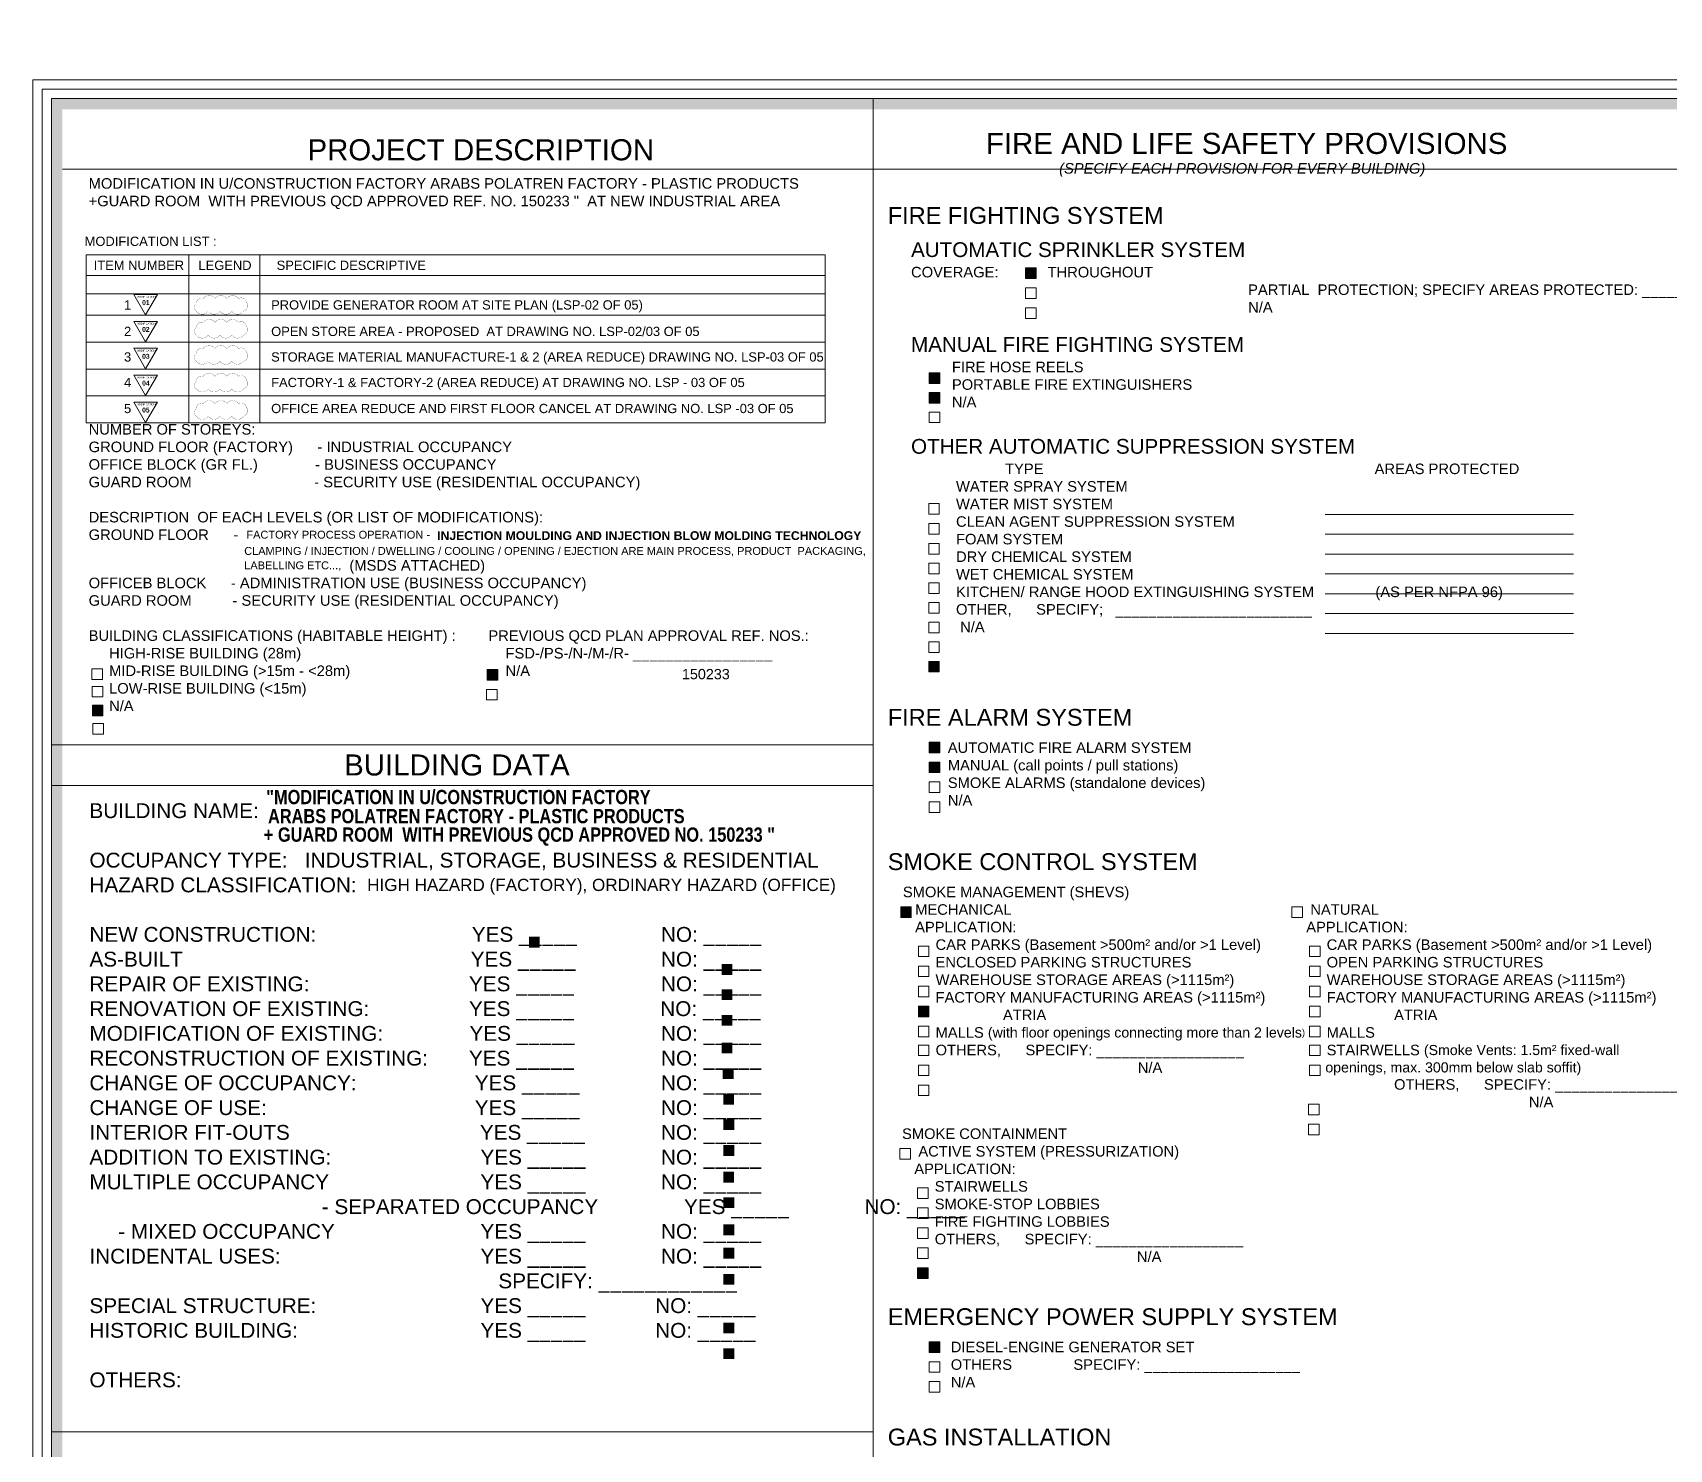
# Model space of a CAD drawing. Header units: inches. Extents: x -68096 to 69834, y -16833 to 17650.
# Drawn here: x 752.4 to 846.1, y 513 to 594.1 of the extents above; entities that cross this region are included whole.
import ezdxf
from ezdxf.enums import TextEntityAlignment as Align

# ---------------------------------------------------------------- set-up
doc = ezdxf.new("R2010")
doc.units = ezdxf.units.IN
doc.header["$MEASUREMENT"] = 0
doc.linetypes.add('HIDDEN', pattern=[0.375, 0.25, -0.125])
for name, color, linetype in [('A-TEXT', 3, 'Continuous'), ('QCD DOOR', 7, 'Continuous'), ('QCD TEXT', 7, 'Continuous'), ('QCD TITLE A', 7, 'Continuous'), ('QCD TITLE BLOCK', 7, 'Continuous'), ('SHEET', 2, 'Continuous'), ('TEXT', 23, 'Continuous'), ('WIN', 1, 'Continuous')]:
    doc.layers.add(name, color=color, linetype=linetype)
doc.layers.add('PEN45', color=7, linetype='Continuous', lineweight=50)
doc.styles.add('ARAIL BOLD', font='ARIALNB.TTF')
doc.styles.add('Browallia', font='')
doc.styles.add('ROMANS', font='romans.shx')
doc.styles.get("Standard").update_dxf_attribs({"font": 'arial.ttf'})
doc.styles.add('Title Sheet_A1$0$DCAQ New Title Block for CD-A1_Dar Al Salam$0$ARIAL_2.5', font='arial.ttf', dxfattribs={"height": 2.5})
doc.styles.add('Title Sheet_A1$0$DCAQ New Title Block for CD-A1_Dar Al Salam$0$ARIAL_5', font='arialbd.ttf', dxfattribs={"height": 5})
doc.styles.get('Browallia').set_extended_font_data('BrowalliaUPC')

# ---------------------------------------------------------------- blocks, each defined once
blk = doc.blocks.new('HHHN')
at = {"lineweight": 0, "char_height": 0.2, "attachment_point": 3, "rotation": 90, "style": 'ROMANS'}
for s, insert in [('{\\fOptima|b0|i0|c0|p2;Fire Water Tank 1 \\P( Effective Capacity = 255.50 Gallon)\\P               = 511 cu.mt\\P(25.00M X 2.50M X 4.10M)}', (1061.312, 16659.023, -271149.143)), ('{\\fOptima|b0|i0|c0|p2;Fire Water Tank 2 \\P( Effective Capacity = 255.50 Gallon)\\P               = 511 cu.mt\\P(25.00M X 2.50M X 4.10M)}', (1064.032, 16659.023, -271149.143))]:
    blk.add_mtext_dynamic_manual_height_columns(s, width=34482.43313, gutter_width=1, heights=[0], dxfattribs=dict(at, insert=insert))

msp = doc.modelspace()

# ---------------------------------------------------------------- hatches: boundary and pattern name
at = {"layer": 'QCD TITLE A', "lineweight": 0}
h = msp.add_hatch(color=256, dxfattribs=at)
h.dxf.hatch_style = 1
h.paths.add_polyline_path([(809.27225, 580.65093), (809.27225, 580.03609), (809.88708, 580.03609), (809.88708, 580.65093)])
h = msp.add_hatch(color=256, dxfattribs=at)
h.dxf.hatch_style = 1
h.paths.add_polyline_path([(803.75631, 574.64201), (803.75631, 574.02717), (804.37114, 574.02717), (804.37114, 574.64201)])
h = msp.add_hatch(color=256, dxfattribs=at)
h.dxf.hatch_style = 1
h.paths.add_polyline_path([(803.75631, 573.52072), (803.75631, 572.90588), (804.37114, 572.90588), (804.37114, 573.52072)])
h = msp.add_hatch(color=256, dxfattribs=at)
h.dxf.hatch_style = 1
h.paths.add_polyline_path([(778.45803, 557.66486), (778.45803, 557.05002), (779.07287, 557.05002), (779.07287, 557.66486)])
h = msp.add_hatch(color=256, dxfattribs=at)
h.dxf.hatch_style = 1
h.paths.add_polyline_path([(803.73317, 558.12963), (803.73317, 557.5148), (804.34801, 557.5148), (804.34801, 558.12963)])
h = msp.add_hatch(color=256, dxfattribs=at)
h.dxf.hatch_style = 1
h.paths.add_polyline_path([(755.85102, 555.62829), (755.85102, 555.01345), (756.46586, 555.01345), (756.46586, 555.62829)])
h = msp.add_hatch(color=256, dxfattribs=at)
h.dxf.hatch_style = 1
h.paths.add_polyline_path([(803.75631, 553.51139), (803.75631, 552.89655), (804.37114, 552.89655), (804.37114, 553.51139)])
h = msp.add_hatch(color=256, dxfattribs=at)
h.dxf.hatch_style = 1
h.paths.add_polyline_path([(803.75631, 552.3716), (803.75631, 551.75676), (804.37114, 551.75676), (804.37114, 552.3716)])
h = msp.add_hatch(color=256, dxfattribs=at)
h.dxf.hatch_style = 1
h.paths.add_polyline_path([(802.12962, 544.08898), (802.12962, 543.47414), (802.74446, 543.47414), (802.74446, 544.08898)])
h = msp.add_hatch(color=256, dxfattribs=at)
h.dxf.hatch_style = 1
h.paths.add_polyline_path([(780.85669, 542.37864), (780.85669, 541.75978), (781.47554, 541.75978), (781.47554, 542.37864)])
h = msp.add_hatch(color=256, dxfattribs=at)
h.dxf.hatch_style = 1
h.paths.add_polyline_path([(791.88104, 540.81459), (791.88104, 540.19574), (792.49989, 540.19574), (792.49989, 540.81459)])
h = msp.add_hatch(color=256, dxfattribs=at)
h.dxf.hatch_style = 1
h.paths.add_polyline_path([(791.88104, 539.37093), (791.88104, 538.75207), (792.49989, 538.75207), (792.49989, 539.37093)])
h = msp.add_hatch(color=256, dxfattribs=at)
h.dxf.hatch_style = 1
h.paths.add_polyline_path([(791.88104, 537.89871), (791.88104, 537.27985), (792.49989, 537.27985), (792.49989, 537.89871)])
h = msp.add_hatch(color=256, dxfattribs=at)
h.dxf.hatch_style = 1
h.paths.add_polyline_path([(803.13907, 538.40394), (803.13907, 537.7891), (803.75391, 537.7891), (803.75391, 538.40394)])
h = msp.add_hatch(color=256, dxfattribs=at)
h.dxf.hatch_style = 1
h.paths.add_polyline_path([(791.88104, 536.31785), (791.88104, 535.699), (792.49989, 535.699), (792.49989, 536.31785)])
h = msp.add_hatch(color=256, dxfattribs=at)
h.dxf.hatch_style = 1
h.paths.add_polyline_path([(791.95065, 534.84991), (791.95065, 534.23106), (792.5695, 534.23106), (792.5695, 534.84991)])
h = msp.add_hatch(color=256, dxfattribs=at)
h.dxf.hatch_style = 1
h.paths.add_polyline_path([(791.98257, 533.37892), (791.98257, 532.76006), (792.60142, 532.76006), (792.60142, 533.37892)])
h = msp.add_hatch(color=256, dxfattribs=at)
h.dxf.hatch_style = 1
h.paths.add_polyline_path([(791.9893, 531.93084), (791.9893, 531.31199), (792.60816, 531.31199), (792.60816, 531.93084)])
h = msp.add_hatch(color=256, dxfattribs=at)
h.dxf.hatch_style = 1
h.paths.add_polyline_path([(791.9893, 530.4556), (791.9893, 529.83675), (792.60816, 529.83675), (792.60816, 530.4556)])
h = msp.add_hatch(color=256, dxfattribs=at)
h.dxf.hatch_style = 1
h.paths.add_polyline_path([(791.97948, 528.92893), (791.97948, 528.31008), (792.59834, 528.31008), (792.59834, 528.92893)])
h = msp.add_hatch(color=256, dxfattribs=at)
h.dxf.hatch_style = 1
h.paths.add_polyline_path([(791.9893, 527.46488), (791.9893, 526.84603), (792.60816, 526.84603), (792.60816, 527.46488)])
h = msp.add_hatch(color=256, dxfattribs=at)
h.dxf.hatch_style = 1
h.paths.add_polyline_path([(791.9893, 525.91528), (791.9893, 525.29643), (792.60816, 525.29643), (792.60816, 525.91528)])
h = msp.add_hatch(color=256, dxfattribs=at)
h.dxf.hatch_style = 1
h.paths.add_polyline_path([(791.9893, 524.57428), (791.9893, 523.95543), (792.60816, 523.95543), (792.60816, 524.57428)])
h = msp.add_hatch(color=256, dxfattribs=at)
h.dxf.hatch_style = 1
h.paths.add_polyline_path([(791.9893, 523.08195), (791.9893, 522.46309), (792.60816, 522.46309), (792.60816, 523.08195)])
h = msp.add_hatch(color=256, dxfattribs=at)
h.dxf.hatch_style = 1
h.paths.add_polyline_path([(803.09138, 523.42244), (803.09138, 522.80761), (803.70622, 522.80761), (803.70622, 523.42244)])
h = msp.add_hatch(color=256, dxfattribs=at)
h.dxf.hatch_style = 1
h.paths.add_polyline_path([(791.9893, 520.29086), (791.9893, 519.67201), (792.60816, 519.67201), (792.60816, 520.29086)])
h = msp.add_hatch(color=256, dxfattribs=at)
h.dxf.hatch_style = 1
h.paths.add_polyline_path([(803.75631, 519.1909), (803.75631, 518.57606), (804.37114, 518.57606), (804.37114, 519.1909)])
h = msp.add_hatch(color=256, dxfattribs=at)
h.dxf.hatch_style = 1
h.paths.add_polyline_path([(791.9893, 518.82243), (791.9893, 518.20358), (792.60816, 518.20358), (792.60816, 518.82243)])
at = {"layer": 'WIN', "linetype": 'Continuous', "lineweight": 0}
h = msp.add_hatch(color=86, dxfattribs=at)
h.paths.add_polyline_path([(753.52048, 590.34425), (753.52048, 442.14684), (963.30992, 442.14684), (963.30992, 590.34425)])
h.paths.add_polyline_path([(922.89008, 589.71877), (922.89008, 442.80191), (962.68444, 442.80191), (962.68444, 589.71877)], flags=16)
h.paths.add_polyline_path([(922.26459, 442.80191), (754.14633, 442.80191), (754.14633, 589.71877), (922.26459, 589.71877)], flags=16)
h = msp.add_hatch(color=7, dxfattribs=at)
h.paths.add_polyline_path([(753.52048, 590.34425), (753.52048, 442.14684), (963.30992, 442.14684), (963.30992, 590.34425)])
h.paths.add_polyline_path([(922.89008, 589.71877), (922.89008, 442.80191), (962.68444, 442.80191), (962.68444, 589.71877)], flags=16)
h.paths.add_polyline_path([(922.26459, 442.80191), (754.14633, 442.80191), (754.14633, 589.71877), (922.26459, 589.71877)], flags=16)

# ---------------------------------------------------------------- linework, layer by layer
at = {"lineweight": 0}
for p, q in [((755.50924, 581.39637), (755.50924, 571.78879)), ((755.50924, 581.39637), (797.80783, 581.39637)), ((761.3845, 581.39637), (761.3845, 571.78879)), ((765.44968, 581.39637), (765.44968, 571.78879)), ((797.80783, 581.39637), (797.80783, 571.78879)), ((755.50924, 580.21245), (797.80783, 580.21245)), ((755.50924, 579.16736), (797.80783, 579.16736)), ((755.50924, 577.94347), (797.80783, 577.94347)), ((755.50924, 576.4048), (797.80783, 576.4048)), ((755.50924, 574.86613), (797.80783, 574.86613)), ((755.50924, 573.32746), (797.80783, 573.32746)), ((755.50924, 571.78879), (797.80783, 571.78879))]:
    msp.add_line(p, q, dxfattribs=at)
at = {"color": 3, "lineweight": 0}
for points in [[(758.90817, 577.96296), (759.58084, 579.12807), (758.23549, 579.12807)], [(758.90817, 576.42429), (759.58084, 577.5894), (758.23549, 577.5894)], [(758.90817, 574.88562), (759.58084, 576.05073), (758.23549, 576.05073)], [(758.90817, 573.34695), (759.58084, 574.51206), (758.23549, 574.51206)], [(758.90817, 571.80828), (759.58084, 572.97339), (758.23549, 572.97339)]]:
    msp.add_lwpolyline(points, close=True, dxfattribs=at)
at = {"color": 5, "linetype": 'HIDDEN', "lineweight": 0, "const_width": 0.01091}
for points in [[(761.81253, 578.17487, 0.52056705), (762.48753, 578.17487, 0.52056705), (763.16253, 578.17487, 0.52056705), (763.83753, 578.17487, 0.52056705), (764.51253, 578.17487, 0.52056705), (764.6836, 578.6788, 0.52056705), (764.2274, 578.8976, 0.52056705), (763.5524, 578.8976, 0.52056705), (762.8774, 578.8976, 0.52056705), (762.2024, 578.8976, 0.52056705), (761.81253, 578.61248, 0.52056705)], [(761.81253, 576.80919, 0.52056705), (762.48753, 576.80919, 0.52056705), (763.16253, 576.80919, 0.52056705), (763.83753, 576.80919, 0.52056705), (764.51253, 576.80919, 0.52056705), (764.6836, 577.31313, 0.52056705), (764.2274, 577.53193, 0.52056705), (763.5524, 577.53193, 0.52056705), (762.8774, 577.53193, 0.52056705), (762.2024, 577.53193, 0.52056705), (761.81253, 577.2468, 0.52056705)], [(761.81253, 575.31219, 0.52056705), (762.48753, 575.31219, 0.52056705), (763.16253, 575.31219, 0.52056705), (763.83753, 575.31219, 0.52056705), (764.51253, 575.31219, 0.52056705), (764.6836, 575.81612, 0.52056705), (764.2274, 576.03493, 0.52056705), (763.5524, 576.03493, 0.52056705), (762.8774, 576.03493, 0.52056705), (762.2024, 576.03493, 0.52056705), (761.81253, 575.7498, 0.52056705)], [(761.81253, 573.72629, 0.52056705), (762.48753, 573.72629, 0.52056705), (763.16253, 573.72629, 0.52056705), (763.83753, 573.72629, 0.52056705), (764.51253, 573.72629, 0.52056705), (764.6836, 574.23022, 0.52056705), (764.2274, 574.44903, 0.52056705), (763.5524, 574.44903, 0.52056705), (762.8774, 574.44903, 0.52056705), (762.2024, 574.44903, 0.52056705), (761.81253, 574.1639, 0.52056705)], [(761.81253, 572.1608, 0.52056705), (762.48753, 572.1608, 0.52056705), (763.16253, 572.1608, 0.52056705), (763.83753, 572.1608, 0.52056705), (764.51253, 572.1608, 0.52056705), (764.6836, 572.66473, 0.52056705), (764.2274, 572.88354, 0.52056705), (763.5524, 572.88354, 0.52056705), (762.8774, 572.88354, 0.52056705), (762.2024, 572.88354, 0.52056705), (761.81253, 572.59841, 0.52056705)]]:
    msp.add_lwpolyline(points, format="xyb", close=True, dxfattribs=at)
at = {"layer": 'PEN45', "lineweight": 0}
msp.add_lwpolyline([(753.52048, 590.34425), (922.89008, 590.34425), (922.89008, 442.84014), (753.52048, 442.84014)], close=True, dxfattribs=at)
at = {"layer": 'QCD DOOR', "lineweight": 0}
for p, q in [((826.44111, 566.53758), (840.65978, 566.53758)), ((826.44111, 565.41919), (840.65978, 565.41919)), ((826.44111, 564.27176), (840.65978, 564.27176)), ((826.44111, 563.13885), (840.65978, 563.13885)), ((826.44111, 561.99141), (840.65978, 561.99141)), ((826.44111, 560.87302), (840.65978, 560.87302)), ((826.44111, 559.73041), (840.65978, 559.73041))]:
    msp.add_line(p, q, dxfattribs=at)
at = {"layer": 'QCD DOOR', "color": 3, "lineweight": 0}
for points in [[(809.28413, 580.65093), (809.28413, 580.04797), (809.88708, 580.04797), (809.88708, 580.65093)], [(809.28413, 579.5098), (809.28413, 578.90685), (809.88708, 578.90685), (809.88708, 579.5098)], [(809.28413, 578.36868), (809.28413, 577.76573), (809.88708, 577.76573), (809.88708, 578.36868)], [(803.76819, 574.64201), (803.76819, 574.03906), (804.37114, 574.03906), (804.37114, 574.64201)], [(803.76819, 573.52072), (803.76819, 572.91777), (804.37114, 572.91777), (804.37114, 573.52072)], [(803.76819, 572.39942), (803.76819, 571.79647), (804.37114, 571.79647), (804.37114, 572.39942)], [(803.74506, 567.16085), (803.74506, 566.5579), (804.34801, 566.5579), (804.34801, 567.16085)], [(803.74506, 566.02286), (803.74506, 565.41991), (804.34801, 565.41991), (804.34801, 566.02286)], [(803.74506, 564.87605), (803.74506, 564.2731), (804.34801, 564.2731), (804.34801, 564.87605)], [(803.74506, 563.75485), (803.74506, 563.15189), (804.34801, 563.15189), (804.34801, 563.75485)], [(803.74506, 562.62405), (803.74506, 562.02109), (804.34801, 562.02109), (804.34801, 562.62405)], [(803.74506, 561.50284), (803.74506, 560.89989), (804.34801, 560.89989), (804.34801, 561.50284)], [(803.74506, 560.37204), (803.74506, 559.76909), (804.34801, 559.76909), (804.34801, 560.37204)], [(803.74506, 559.25084), (803.74506, 558.64789), (804.34801, 558.64789), (804.34801, 559.25084)], [(755.8318, 557.69987), (755.8318, 557.09692), (756.43475, 557.09692), (756.43475, 557.69987)], [(778.46992, 557.66486), (778.46992, 557.06191), (779.07287, 557.06191), (779.07287, 557.66486)], [(803.74506, 558.12963), (803.74506, 557.52668), (804.34801, 557.52668), (804.34801, 558.12963)], [(755.84735, 556.70295), (755.84735, 556.1), (756.4503, 556.1), (756.4503, 556.70295)], [(755.86291, 555.62829), (755.86291, 555.02534), (756.46586, 555.02534), (756.46586, 555.62829)], [(778.42635, 556.53256), (778.42635, 555.92961), (779.0293, 555.92961), (779.0293, 556.53256)], [(755.89401, 554.57116), (755.89401, 553.96821), (756.49696, 553.96821), (756.49696, 554.57116)], [(755.89401, 554.57116), (755.89401, 553.96821), (756.49696, 553.96821), (756.49696, 554.57116)], [(803.76819, 553.51139), (803.76819, 552.90844), (804.37114, 552.90844), (804.37114, 553.51139)], [(803.76819, 552.3716), (803.76819, 551.76865), (804.37114, 551.76865), (804.37114, 552.3716)], [(803.76819, 551.23181), (803.76819, 550.62886), (804.37114, 550.62886), (804.37114, 551.23181)], [(803.76819, 550.09202), (803.76819, 549.48907), (804.37114, 549.48907), (804.37114, 550.09202)], [(802.14151, 544.08898), (802.14151, 543.48603), (802.74446, 543.48603), (802.74446, 544.08898)], [(824.53318, 544.08898), (824.53318, 543.48603), (825.13613, 543.48603), (825.13613, 544.08898)], [(803.15096, 541.83991), (803.15096, 541.23696), (803.75391, 541.23696), (803.75391, 541.83991)], [(825.54263, 541.83991), (825.54263, 541.23696), (826.14558, 541.23696), (826.14558, 541.83991)], [(803.15096, 540.69459), (803.15096, 540.09163), (803.75391, 540.09163), (803.75391, 540.69459)], [(825.54263, 540.69459), (825.54263, 540.09163), (826.14558, 540.09163), (826.14558, 540.69459)], [(803.15096, 539.54926), (803.15096, 538.94631), (803.75391, 538.94631), (803.75391, 539.54926)], [(825.54263, 539.54926), (825.54263, 538.94631), (826.14558, 538.94631), (826.14558, 539.54926)], [(803.15096, 538.40394), (803.15096, 537.80099), (803.75391, 537.80099), (803.75391, 538.40394)], [(825.54263, 538.40394), (825.54263, 537.80099), (826.14558, 537.80099), (826.14558, 538.40394)], [(803.15096, 537.25862), (803.15096, 536.65567), (803.75391, 536.65567), (803.75391, 537.25862)], [(825.54263, 537.25862), (825.54263, 536.65567), (826.14558, 536.65567), (826.14558, 537.25862)], [(803.15096, 536.17629), (803.15096, 535.57334), (803.75391, 535.57334), (803.75391, 536.17629)], [(825.54263, 536.17629), (825.54263, 535.57334), (826.14558, 535.57334), (826.14558, 536.17629)], [(803.15096, 535.03096), (803.15096, 534.42801), (803.75391, 534.42801), (803.75391, 535.03096)], [(825.54263, 535.03096), (825.54263, 534.42801), (826.14558, 534.42801), (826.14558, 535.03096)], [(803.15096, 533.88564), (803.15096, 533.28269), (803.75391, 533.28269), (803.75391, 533.88564)], [(825.49494, 532.78929), (825.49494, 532.18634), (826.09789, 532.18634), (826.09789, 532.78929)], [(825.49494, 531.64397), (825.49494, 531.04102), (826.09789, 531.04102), (826.09789, 531.64397)], [(802.09382, 530.2528), (802.09382, 529.64985), (802.69677, 529.64985), (802.69677, 530.2528)], [(803.10327, 528.00373), (803.10327, 527.40078), (803.70622, 527.40078), (803.70622, 528.00373)], [(803.10327, 526.85841), (803.10327, 526.25546), (803.70622, 526.25546), (803.70622, 526.85841)], [(803.10327, 525.71309), (803.10327, 525.11014), (803.70622, 525.11014), (803.70622, 525.71309)], [(803.10327, 524.56776), (803.10327, 523.96481), (803.70622, 523.96481), (803.70622, 524.56776)], [(803.10327, 523.42244), (803.10327, 522.81949), (803.70622, 522.81949), (803.70622, 523.42244)], [(803.76819, 519.1909), (803.76819, 518.58795), (804.37114, 518.58795), (804.37114, 519.1909)], [(803.76819, 518.0568), (803.76819, 517.45385), (804.37114, 517.45385), (804.37114, 518.0568)], [(803.76819, 516.9227), (803.76819, 516.31974), (804.37114, 516.31974), (804.37114, 516.9227)]]:
    msp.add_lwpolyline(points, close=True, dxfattribs=at)
at = {"layer": 'QCD DOOR', "color": 6, "lineweight": 0}
for points in [[(755.8318, 557.69987), (755.8318, 557.09692), (756.43475, 557.09692), (756.43475, 557.69987)], [(778.46992, 557.66486), (778.46992, 557.06191), (779.07287, 557.06191), (779.07287, 557.66486)], [(755.84735, 556.70295), (755.84735, 556.1), (756.4503, 556.1), (756.4503, 556.70295)], [(755.86291, 555.62829), (755.86291, 555.02534), (756.46586, 555.02534), (756.46586, 555.62829)], [(778.42635, 556.53256), (778.42635, 555.92961), (779.0293, 555.92961), (779.0293, 556.53256)]]:
    msp.add_lwpolyline(points, close=True, dxfattribs=at)
at = {"layer": 'QCD TITLE BLOCK', "lineweight": 0}
for p, q in [((800.56894, 590.3452), (800.56894, 442.84014)), ((800.56894, 553.36197), (753.53395, 553.36197)), ((800.56894, 551.03533), (753.53395, 551.03533)), ((800.56894, 514.04466), (753.53395, 514.04466))]:
    msp.add_line(p, q, dxfattribs=at)
at = {"layer": 'SHEET', "color": 7, "linetype": 'ByBlock', "lineweight": 0}
msp.add_line((923.34513, 586.31225), (754.14187, 586.31225), dxfattribs=at)
at = {"layer": 'WIN', "color": 7, "linetype": 'Continuous', "lineweight": 0}
for points in [[(752.44464, 441.071), (964.38576, 441.071), (964.38576, 591.4201), (752.44464, 591.4201)], [(752.44464, 441.071), (964.38576, 441.071), (964.38576, 591.4201), (752.44464, 591.4201)], [(752.98256, 441.60892), (963.84784, 441.60892), (963.84784, 590.88217), (752.98256, 590.88217)], [(752.98256, 441.60892), (963.84784, 441.60892), (963.84784, 590.88217), (752.98256, 590.88217)], [(753.52048, 442.14684), (963.30992, 442.14684), (963.30992, 590.34425), (753.52048, 590.34425)], [(753.52048, 442.14684), (963.30992, 442.14684), (963.30992, 590.34425), (753.52048, 590.34425)]]:
    msp.add_lwpolyline(points, close=True, dxfattribs=at)

# ---------------------------------------------------------------- block references
at = {"color": 1, "lineweight": 0}
msp.add_blockref('HHHN', (-291.60316, 990.67301), dxfattribs=at)

# ---------------------------------------------------------------- texts
at = {"color": 1, "lineweight": 0, "insert": (789.6135, 557.70065), "char_height": 0.587901, "width": 2.7382498, "attachment_point": 1}
msp.add_mtext('150233', dxfattribs=at)
at = {"layer": 'A-TEXT', "color": 6, "linetype": 'ByBlock', "lineweight": 0, "style": 'Browallia'}
for p in [(758.39793, 578.94317), (758.39793, 577.4045), (758.39793, 575.86583), (758.39793, 574.32716), (758.39793, 572.78849)]:
    msp.add_text('MODIFICATION', height=0.1066176, dxfattribs=at).set_placement(p)
at = {"layer": 'QCD TEXT', "lineweight": 0, "ltscale": 0.5, "insert": (755.64681, 586.79326), "char_height": 0.60295094, "width": 45.4272144, "attachment_point": 1, "style": 'ROMANS'}
msp.add_mtext('\\A1;{\\fArial|b0|i0|c0|p34;\\PMODIFICATION IN U/CONSTRUCTION FACTORY ARABS POLATREN FACTORY - PLASTIC PRODUCTS   \\P+GUARD ROOM  WITH PREVIOUS QCD APPROVED REF. NO. 150233 "  AT NEW INDUSTRIAL AREA\\P\\P\\P\\P\\P\\P\\P\\P\\P\\P\\P\\P\\PNUMBER OF STOREYS:\\PGROUND FLOOR (FACTORY)      - INDUSTRIAL OCCUPANCY \\POFFICE BLOCK (GR FL.)              - BUSINESS OCCUPANCY\\PGUARD ROOM                              - SECURITY USE (RESIDENTIAL OCCUPANCY)  \\P \\PDESCRIPTION  OF EACH LEVELS (OR LIST OF MODIFICATIONS):\\PGROUND FLOOR      -  \\H0.74633x;FACTORY PROCESS OPERATION - \\A0;\\fArial|b0|i0|c0|p32;\\H1.3399x; \\fArial|b1|i0|c0|p32;\\H0.82925x;INJECTION MOULDING AND INJECTION BLOW MOLDING TECHNOLOGY \\P                                             \\A1;\\fArial|b0|i0|c0|p34;\\H0.9x; CLAMPING / INJECTION / DWELLING / COOLING / OPENING / EJECTION ARE MAIN PROCESS, PRODUCT  PACKAGING,\\P                                                   LABELLING ETC...,\\H1.3399x;  (MSDS ATTACHED)             \\POFFICEB BLOCK      - ADMINISTRATION USE (BUSINESS OCCUPANCY)\\PGUARD ROOM          - SECURITY USE (RESIDENTIAL OCCUPANCY)\\P\\PBUILDING CLASSIFICATIONS (HABITABLE HEIGHT) :        PREVIOUS QCD PLAN APPROVAL REF. NOS.:\\P     HIGH-RISE BUILDING (28m)                                                  FSD-/PS-/N-/M-/R- _________________\\P     MID-RISE BUILDING (>15m - <28m)                                      N/A                               \\P     LOW-RISE BUILDING (<15m)\\P     N/A}', dxfattribs=at)
at = {"layer": 'QCD TITLE A', "color": 1, "lineweight": 0, "style": 'Title Sheet_A1$0$DCAQ New Title Block for CD-A1_Dar Al Salam$0$ARIAL_2.5'}
for s, height, p in [('MODIFICATION LIST :', 0.5293493, (755.41702, 581.91057)), ('    1                                       PROVIDE GENERATOR ROOM AT SITE PLAN (LSP-02 OF 05)', 0.5293493, (756.85021, 578.271)), ('    2                                       OPEN STORE AREA - PROPOSED  AT DRAWING NO. LSP-02/03 OF 05', 0.52934926, (756.85021, 576.75325)), ('    3                                       STORAGE MATERIAL MANUFACTURE-1 & 2 (AREA REDUCE) DRAWING NO. LSP-03 OF 05', 0.52934926, (756.85021, 575.29242)), ('    4                                       FACTORY-1 & FACTORY-2 (AREA REDUCE) AT DRAWING NO. LSP - 03 OF 05', 0.52934926, (756.85021, 573.83159)), ('    5                                       OFFICE AREA REDUCE AND FIRST FLOOR CANCEL AT DRAWING NO. LSP -03 OF 05', 0.52934926, (756.85021, 572.3423))]:
    msp.add_text(s, height=height, rotation=359.9998737, dxfattribs=at).set_placement(p)
at = {"layer": 'QCD TITLE A', "lineweight": 0, "char_height": 1.2059019, "attachment_point": 1, "style": 'Title Sheet_A1$0$DCAQ New Title Block for CD-A1_Dar Al Salam$0$ARIAL_5'}
for s, insert, width in [('\\pi7.0443;{\\fArial|b0|i0|c0|p34;PROJECT DESCRIPTION}', (761.13175, 588.01616), 33.663602), ('\\pi2.0143;{\\fArial|b0|i0|c0|p34;FIRE AND LIFE SAFETY PROVISIONS}', (805.00431, 588.38047), 33.663602), ('\\pi12.754;{\\fArial|b0|i0|c178|p34; \\fArial|b0|i0|c0|p34;BUILDING DATA}', (757.05219, 552.80957), 38.8970314)]:
    msp.add_mtext(s, dxfattribs=dict(at, insert=insert, width=width))
at = {"layer": 'QCD TITLE A', "color": 1, "lineweight": 0, "attachment_point": 1, "style": 'Title Sheet_A1$0$DCAQ New Title Block for CD-A1_Dar Al Salam$0$ARIAL_5'}
for s, insert, char_height, width in [('{\\fArial|b0|i1|c178|p34;\\C7;(\\fArial|b0|i1|c0|p34;SPECIFY EACH PROVISION FOR EVERY BUILDING\\fArial|b0|i1|c178|p34;)}', (811.20935, 586.65183), 0.60295094, 33.663602), ('{\\fArial|b0|i0|c0|p34;\\C7;FIRE FIGHTING SYSTEM}', (801.39706, 584.13892), 0.9647215, 33.663602), ('{\\fArial|b0|i0|c0|p34;\\C7;FIRE ALARM SYSTEM}', (801.39706, 555.41572), 0.9647215, 33.663602), ('{\\fArial|b0|i0|c0|p34;\\C7;SMOKE CONTROL SYSTEM}', (801.39706, 547.15589), 0.9647215, 41.9824929), ('{\\fArial|b0|i0|c0|p34;\\C7;EMERGENCY POWER SUPPLY SYSTEM}', (801.39706, 521.11384), 0.9647215, 39.0504383), ('{\\fArial|b0|i0|c0|p34;\\C7;GAS INSTALLATION}', (801.39706, 514.22653), 0.9647215, 39.0504383)]:
    msp.add_mtext(s, dxfattribs=dict(at, insert=insert, char_height=char_height, width=width))
at = {"layer": 'QCD TITLE A', "lineweight": 0, "attachment_point": 1, "style": 'ROMANS'}
for s, insert, char_height in [('\\A1;{\\fArial|b0|i0|c0|p34;\\H0.875x;\\C7;AUTOMATIC SPRINKLER SYSTEM\\P\\H0.71429x;\\C256;COVERAGE:            THROUGHOUT\\P^I^I^I                                 PARTIAL  PROTECTION; SPECIFY AREAS PROTECTED: _________________________\\P^I^I^I                                 N/A\\P                                 \\H0.99999x;\\P\\H1.4x;\\C7;MANUAL FIRE FIGHTING SYSTEM\\H1.1429x;\\P\\H0.62501x;\\C256;          FIRE HOSE REELS \\fArial|b0|i1|c0|p34;\\C1;\\P\\fArial|b0|i0|c0|p34;\\C256;          PORTABLE FIRE EXTINGUISHERS       \\P          N/A^I^I                                                                                 \\P\\H1.4x;\\C6;\\P\\H1.0001x;\\C7;OTHER AUTOMATIC SUPPRESSION SYSTEM\\H1.1429x;\\P\\H0.625x;                       TYPE                                                                        \\C256;         AREAS PROTECTED\\P           WATER SPRAY SYSTEM                                                                 \\P           WATER MIST SYSTEM  \\P           CLEAN AGENT SUPPRESSION SYSTEM\\P           FOAM SYSTEM\\P           DRY CHEMICAL SYSTEM\\P           WET CHEMICAL SYSTEM\\P           KITCHEN/ RANGE HOOD EXTINGUISHING SYSTEM              \\C6; (AS PER NFPA 96)\\P\\C256;           OTHER,      SPECIFY;   ________________________\\P            N/A}', (802.73165, 582.11954), 0.9647215), ('\\A1;{\\fArial|b0|i0|c0|p34;\\H0.625x;           AUTOMATIC FIRE ALARM SYSTEM\\P           MANUAL \\C6;(call points / pull stations)\\C256;\\P           SMOKE ALARMS \\C6;(standalone devices\\C256;)\\P           N/A    }', (802.26285, 553.50082), 0.9647215), ('\\A1;{\\fArial|b0|i0|c0|p34;\\H0.875x;BUILDING NAME:\\C3; \\C256; \\C1;\\P\\C3;\\P\\C256;OCCUPANCY TYPE:  \\C1; INDUSTRIAL,\\C256; \\C1;STORAGE, BUSINESS & RESIDENTIAL\\P\\C256;HAZARD CLASSIFICATION: \\H0.82387x; \\C1;HIGH HAZARD (FACTORY), ORDINARY HAZARD (OFFICE)\\H1.2138x;\\C3;\\P\\P\\C256;NEW CONSTRUCTION:                           YES _____^I     NO: _____\\PAS-BUILT                                                  YES _____^I     NO: _____\\PREPAIR OF EXISTING:^I^I       YES _____^I     NO: _____\\PRENOVATION OF EXISTING:^I       YES _____               NO: _____\\PMODIFICATION OF EXISTING:               YES _____^I     NO: _____\\PRECONSTRUCTION OF EXISTING:^I       YES _____^I     NO: _____\\PCHANGE OF OCCUPANCY:^I^I        YES _____^I     NO: _____\\PCHANGE OF USE:^I^I^I        YES _____^I     NO: _____\\PINTERIOR FIT-OUTS                                 YES _____^I     NO: _____\\PADDITION TO EXISTING:^I^I         YES _____^I     NO: _____\\PMULTIPLE OCCUPANCY^I^I         YES _____^I     NO: _____\\P^I^I^I     - SEPARATED OCCUPANCY^I         YES _____^I     NO: _____\\P     - MIXED OCCUPANCY^I^I         YES _____^I     NO: _____\\PINCIDENTAL USES:^I^I^I         YES _____^I     NO: _____\\P                                                                       SPECIFY: ____________\\PSPECIAL STRUCTURE:^I^I         YES _____^I    NO: _____\\PHISTORIC BUILDING:^I^I         YES _____^I    NO: _____ \\P\\POTHERS:}', (755.69141, 550.01706), 0.97102224), ('\\A1;{\\fArial|b0|i0|c0|p34;\\H0.625x;\\C7;SMOKE MANAGEMENT (SHEVS)\\P\\C256;   MECHANICAL  \\P   APPLICATION:\\P        CAR PARKS \\C6;(Basement >500m² and/or >1 Level) \\C256;\\P        ENCLOSED PARKING STRUCTURES \\P        WAREHOUSE STORAGE AREAS \\C6;(>1115m²)\\P\\C256;        FACTORY MANUFACTURING AREAS \\C6;(>1115m²)\\C256;\\P^I        ATRIA \\P        MALLS \\H0.96x;\\C6;(with floor openings connecting more than 2 levels\\H0.66667x;)\\H0.625x;\\C256;\\P\\H2.5x;        OTHERS,      SPECIFY: __________________\\P^I^I^I        N/A         }', (802.26285, 545.24099), 0.9647215), ('\\A1;{\\fArial|b0|i0|c0|p34;\\H0.625x;\\P    NATURAL  \\P   APPLICATION:\\P        CAR PARKS \\C6;(Basement >500m² and/or >1 Level) \\C256;\\P        OPEN PARKING STRUCTURES \\P        WAREHOUSE STORAGE AREAS \\C6;(>1115m²)\\C256;\\P        FACTORY MANUFACTURING AREAS \\C6;(>1115m²)\\C256;\\P^I        ATRIA \\P        MALLS \\H0.4x;\\P\\H2.5x;        STAIRWELLS \\H0.96x;\\C6;(Smoke Vents: 1.5m² fixed-wall \\P        openings, max. 300mm below slab soffit)\\H1.0417x;\\C256;\\P^I        OTHERS,      SPECIFY: __________________\\P^I^I^I        N/A         }', (824.65452, 545.24099), 0.9647215), ('\\A1;{\\fArial|b0|i0|c0|p34;\\H0.625x;\\C7;SMOKE CONTAINMENT\\P\\C256;    ACTIVE SYSTEM (PRESSURIZATION)\\P   APPLICATION:\\P        STAIRWELLS\\P        SMOKE-STOP LOBBIES\\P        FIRE FIGHTING LOBBIES \\P        OTHERS,      SPECIFY: __________________\\P^I^I^I        N/A         }', (802.21515, 531.40481), 0.9647215), ('\\A1;{\\fArial|b0|i0|c0|p34;\\H0.625x;DIESEL-ENGINE GENERATOR SET\\POTHERS               SPECIFY: ___________________\\PN/A}', (805.00531, 519.19894), 0.9647215)]:
    msp.add_mtext(s, dxfattribs=dict(at, insert=insert, char_height=char_height))
at = {"layer": 'QCD TITLE A', "color": 1, "lineweight": 0, "insert": (755.72902, 581.06631), "char_height": 0.5293493, "width": 24.7073047, "attachment_point": 1, "rotation": 359.9998737, "style": 'Title Sheet_A1$0$DCAQ New Title Block for CD-A1_Dar Al Salam$0$ARIAL_2.5'}
msp.add_mtext(' ITEM NUMBER    LEGEND       SPECIFIC DESCRIPTIVE', dxfattribs=at)
at = {"layer": 'TEXT', "color": 5, "lineweight": 0, "style": 'ARAIL BOLD'}
for s, p in [('01', (758.70982, 578.53226)), ('02', (758.70982, 576.99359)), ('03', (758.70982, 575.45492)), ('04', (758.70982, 573.91625)), ('05', (758.70982, 572.37758))]:
    msp.add_text(s, height=0.277651, rotation=0.0002667, dxfattribs=at).set_placement(p)
at = {"layer": 'TEXT', "color": 1, "lineweight": 0, "style": 'ARAIL BOLD'}
for s, p in [('"MODIFICATION IN U/CONSTRUCTION FACTORY', (776.81874, 550.38062)), ('ARABS POLATREN FACTORY - PLASTIC PRODUCTS ', (777.97167, 549.27754)), ('+ GUARD ROOM  WITH PREVIOUS QCD APPROVED NO. 150233 " ', (780.43805, 548.11073))]:
    msp.add_text(s, height=0.8167383, rotation=0.0002667, dxfattribs=at).set_placement(p, align=Align.MIDDLE)

doc.saveas('drawing.dxf')
